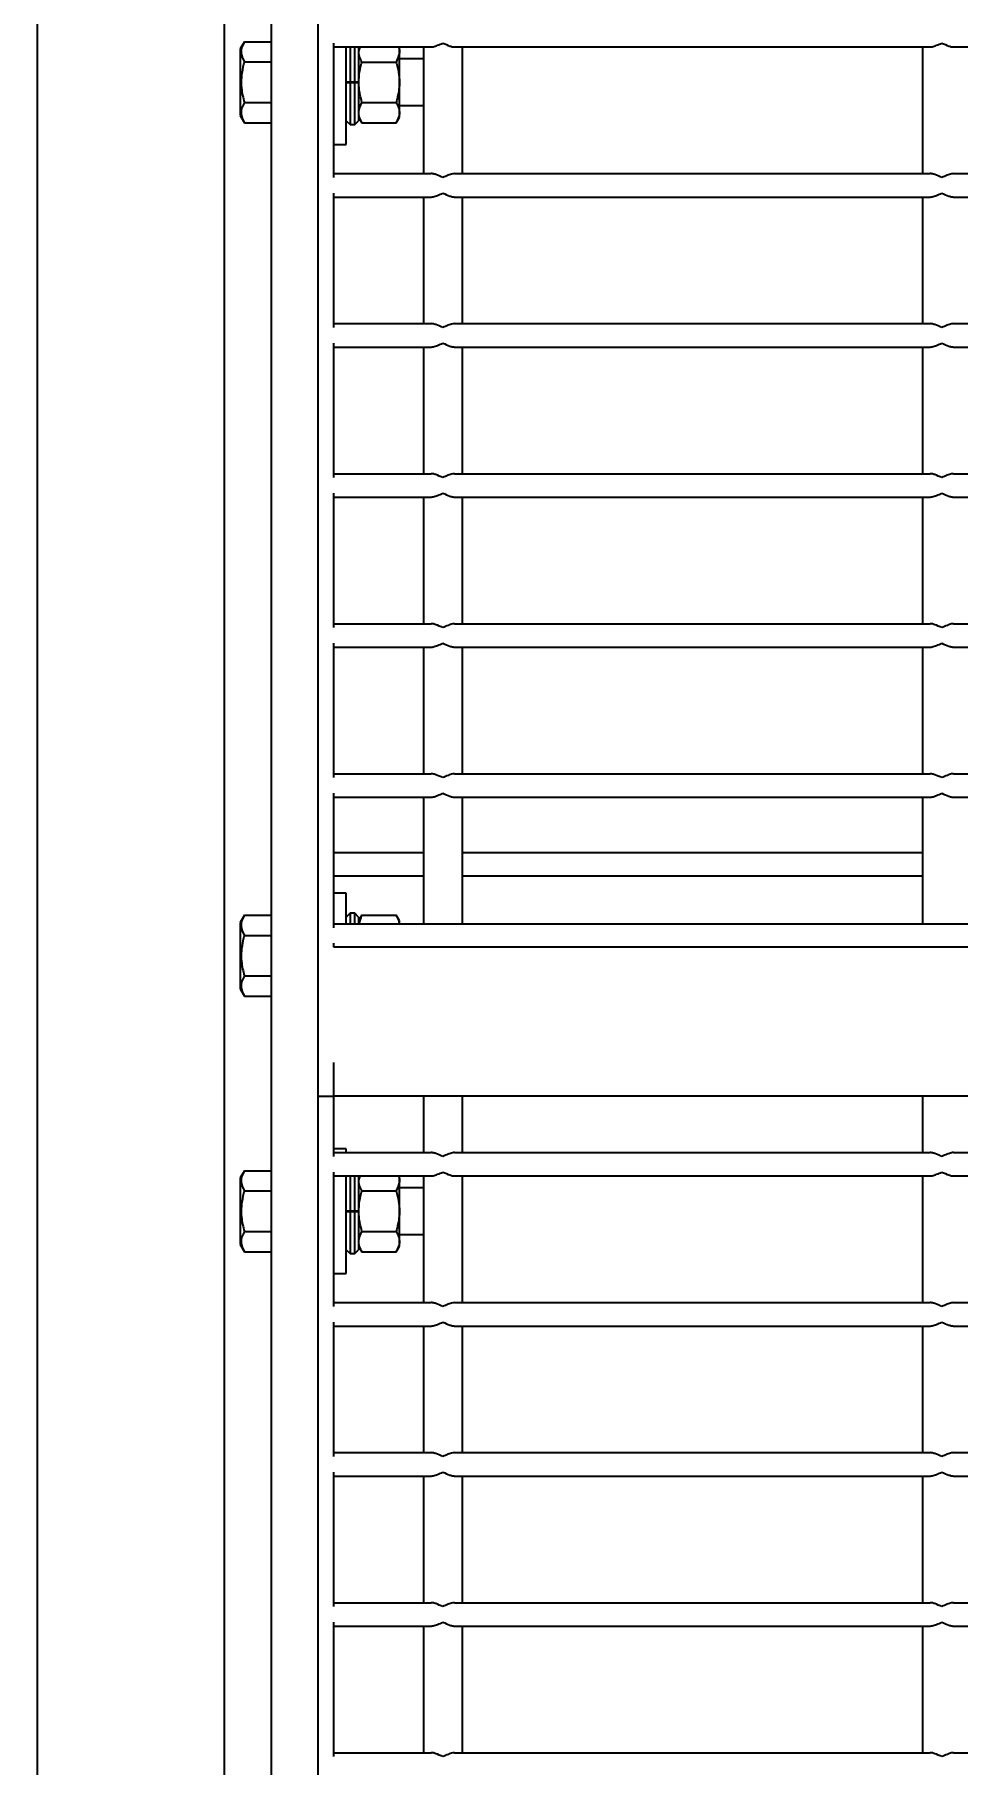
# Model space of a CAD drawing. Header units: millimetres. Extents: x 1293 to 41893, y 1011 to 26911.
# Drawn here: x 16224.9 to 16412.8, y 12370.5 to 12722.7 of the extents above; entities that cross this region are included whole.
import ezdxf

# ---------------------------------------------------------------- set-up
doc = ezdxf.new("R2010")
doc.units = ezdxf.units.MM
doc.header["$LTSCALE"] = 50
doc.layers.add('CAPA_1', color=7, linetype='Continuous')
doc.layers.add('PASILLOS', color=2, linetype='Continuous')
doc.styles.add('SLDTEXTSTYLE0', font='TXT', dxfattribs={"width": 0.75})
doc.dimstyles.new('SLDDIMSTYLE0', dxfattribs={"dimtxt": 100, "dimasz": 100, "dimexe": 0, "dimexo": 0.0625, "dimgap": 25, "dimtad": 2, "dimdec": 0, "dimrnd": 1e-09, "dimzin": 12, "dimdsep": 46, "dimtxsty": 'SLDTEXTSTYLE0', "dimsah": 1, "dimcen": 0.09, "dimadec": 0, "dimazin": 3, "dimtfac": 1, "dimtdec": 0, "dimtofl": 0, "dimtmove": 0, "dimatfit": 3, "dimfxl": 1, "dimfrac": 2, "dimtolj": 1, "dimtzin": 12, "dimarcsym": 0})

# ---------------------------------------------------------------- blocks, each defined once
blk = doc.blocks.new('_D_16')
at = {"layer": 'CAPA_1', "transparency": 16777216}
for p, q in [((7974.69, 13667.35), (7974.69, 9974.87)), ((18069.94, 13667.83), (18069.94, 9974.87)), ((7974.69, 10024.87), (18069.94, 10024.87))]:
    blk.add_line(p, q, dxfattribs=at)
for points in [[(7974.69, 10024.87), (8074.69, 10009.48), (8074.69, 10040.25)], [(18069.94, 10024.87), (17969.94, 10040.25), (17969.94, 10009.48)]]:
    blk.add_solid(points, dxfattribs=at)
at = {"layer": 'CAPA_1', "transparency": 16777216, "insert": (12837.59, 10153.77), "char_height": 100, "attachment_point": 1, "style": 'SLDTEXTSTYLE0'}
blk.add_mtext('10095', dxfattribs=at)

msp = doc.modelspace()

# ---------------------------------------------------------------- linework, layer by layer
at = {"layer": 'PASILLOS', "linetype": 'Continuous', "lineweight": 25}
for p, q in [((16225.4878232, 10630.9617267), (16225.4878232, 13564.8575629)), ((16263.5878232, 10630.9617267), (16263.5878232, 13564.8575629)), ((16282.6378232, 10631.1549312), (16282.6378232, 13425.832389)), ((16273.1128232, 12129.3621523), (16273.1128232, 13262.9990561)), ((16267.6133756, 12721.2079492), (16266.7628232, 12719.7347492)), ((16266.7628232, 12719.7347492), (16266.7628232, 12712.9590573)), ((16267.6133756, 12721.2079492), (16273.1128232, 12721.2079492)), ((16285.8178232, 12693.5653073), (16285.8178232, 12720.9303073)), ((16285.8178232, 12720.1365573), (16305.6615732, 12720.1365573)), ((16288.3528232, 12700.2590573), (16288.3528232, 12720.1365573)), ((16289.1465732, 12720.1365573), (16289.1465732, 12712.9590573)), ((16290.0990732, 12712.9590573), (16290.0990732, 12720.1365573)), ((16290.949624, 12720.1365573), (16290.8928232, 12720.0381753)), ((16290.8928232, 12720.1365573), (16290.8928232, 12712.9590573)), ((16299.2271982, 12720.0381753), (16299.1703973, 12720.1365573)), ((16299.2271982, 12705.8799393), (16299.2271982, 12720.0381753)), ((16304.0740732, 12720.1365573), (16304.0740732, 12694.3590573)), ((16310.4240732, 12720.1365573), (16407.2615732, 12720.1365573)), ((16312.0115732, 12694.3590573), (16312.0115732, 12720.1365573)), ((16405.6740732, 12720.1365573), (16405.6740732, 12694.3590573)), ((16412.0240732, 12720.1365573), (16508.8615732, 12720.1365573)), ((16267.6133756, 12717.0835033), (16273.1128232, 12717.0835033)), ((16291.5664341, 12717.0774088), (16298.5535872, 12717.0774088)), ((16304.0740732, 12717.7215573), (16299.2271982, 12717.7215573)), ((16266.7628232, 12712.9590573), (16266.7628232, 12706.1833653)), ((16289.1465732, 12712.9590573), (16288.3528232, 12712.9590573)), ((16289.1465732, 12712.9199234), (16288.3528232, 12712.9136734)), ((16288.3528232, 12712.8973545), (16289.1465732, 12712.8911045)), ((16290.0990732, 12712.9590573), (16289.1465732, 12712.9590573)), ((16289.1465732, 12712.9199234), (16290.0990732, 12712.9199234)), ((16289.1465732, 12712.8911045), (16289.1465732, 12704.3290573)), ((16290.0990732, 12712.8911045), (16289.1465732, 12712.8911045)), ((16290.8928232, 12712.9590573), (16290.0990732, 12712.9590573)), ((16290.8928232, 12712.9136734), (16290.0990732, 12712.9199234)), ((16290.0990732, 12712.8911045), (16290.8928232, 12712.8973545)), ((16290.0990732, 12704.3290573), (16290.0990732, 12712.8911045)), ((16290.8928232, 12712.9033162), (16290.8928232, 12712.8973545)), ((16290.8928232, 12712.8973545), (16290.8928232, 12705.1228073)), ((16267.6133756, 12708.8346113), (16273.1128232, 12708.8346113)), ((16291.5664341, 12708.8407058), (16298.5535872, 12708.8407058)), ((16299.2271982, 12708.1965573), (16304.0740732, 12708.1965573)), ((16266.7628232, 12706.1833653), (16267.6133756, 12704.7101653)), ((16267.6133756, 12704.7101653), (16273.1128232, 12704.7101653)), ((16288.3528232, 12705.1228073), (16289.1465732, 12704.3290573)), ((16289.1465732, 12704.3290573), (16290.0990732, 12704.3290573)), ((16290.0990732, 12704.3290573), (16290.8928232, 12705.1228073)), ((16290.8928232, 12705.8799393), (16291.571719, 12704.7040573)), ((16291.571719, 12704.7040573), (16298.5483024, 12704.7040573)), ((16298.5483024, 12704.7040573), (16299.2271982, 12705.8799393)), ((16285.8178232, 12700.2590573), (16288.3528232, 12700.2590573)), ((16285.8178232, 12694.3590573), (16305.6615732, 12694.3590573)), ((16310.4240732, 12694.3590573), (16407.2615732, 12694.3590573)), ((16412.0240732, 12694.3590573), (16508.8615732, 12694.3590573)), ((16285.8178232, 12663.0253073), (16285.8178232, 12690.3903073)), ((16285.8178232, 12689.5965573), (16305.6615732, 12689.5965573)), ((16304.0740732, 12689.5965573), (16304.0740732, 12663.8190573)), ((16310.4240732, 12689.5965573), (16407.2615732, 12689.5965573)), ((16312.0115732, 12663.8190573), (16312.0115732, 12689.5965573)), ((16405.6740732, 12689.5965573), (16405.6740732, 12663.8190573)), ((16412.0240732, 12689.5965573), (16508.8615732, 12689.5965573)), ((16285.8178232, 12663.8190573), (16305.6615732, 12663.8190573)), ((16310.4240732, 12663.8190573), (16407.2615732, 12663.8190573)), ((16412.0240732, 12663.8190573), (16508.8615732, 12663.8190573)), ((16285.8178232, 12632.4853073), (16285.8178232, 12659.8503073)), ((16285.8178232, 12659.0565573), (16305.6615732, 12659.0565573)), ((16304.0740732, 12659.0565573), (16304.0740732, 12633.2790573)), ((16310.4240732, 12659.0565573), (16407.2615732, 12659.0565573)), ((16312.0115732, 12633.2790573), (16312.0115732, 12659.0565573)), ((16405.6740732, 12659.0565573), (16405.6740732, 12633.2790573)), ((16412.0240732, 12659.0565573), (16508.8615732, 12659.0565573)), ((16285.8178232, 12633.2790573), (16305.6615732, 12633.2790573)), ((16310.4240732, 12633.2790573), (16407.2615732, 12633.2790573)), ((16412.0240732, 12633.2790573), (16508.8615732, 12633.2790573)), ((16285.8178232, 12601.9453073), (16285.8178232, 12629.3103073)), ((16285.8178232, 12628.5165573), (16305.6615732, 12628.5165573)), ((16304.0740732, 12628.5165573), (16304.0740732, 12602.7390573)), ((16310.4240732, 12628.5165573), (16407.2615732, 12628.5165573)), ((16312.0115732, 12602.7390573), (16312.0115732, 12628.5165573)), ((16405.6740732, 12628.5165573), (16405.6740732, 12602.7390573)), ((16412.0240732, 12628.5165573), (16508.8615732, 12628.5165573)), ((16285.8178232, 12602.7390573), (16305.6615732, 12602.7390573)), ((16310.4240732, 12602.7390573), (16407.2615732, 12602.7390573)), ((16412.0240732, 12602.7390573), (16508.8615732, 12602.7390573)), ((16285.8178232, 12571.4053073), (16285.8178232, 12598.7703073)), ((16285.8178232, 12597.9765573), (16305.6615732, 12597.9765573)), ((16304.0740732, 12597.9765573), (16304.0740732, 12572.1990573)), ((16310.4240732, 12597.9765573), (16407.2615732, 12597.9765573)), ((16312.0115732, 12572.1990573), (16312.0115732, 12597.9765573)), ((16405.6740732, 12597.9765573), (16405.6740732, 12572.1990573)), ((16412.0240732, 12597.9765573), (16508.8615732, 12597.9765573)), ((16285.8178232, 12572.1990573), (16305.6615732, 12572.1990573)), ((16310.4240732, 12572.1990573), (16407.2615732, 12572.1990573)), ((16412.0240732, 12572.1990573), (16508.8615732, 12572.1990573)), ((16285.8178232, 12540.8653073), (16285.8178232, 12568.2303073)), ((16285.8178232, 12567.4365573), (16305.6615732, 12567.4365573)), ((16304.0740732, 12567.4365573), (16304.0740732, 12541.6590573)), ((16310.4240732, 12567.4365573), (16407.2615732, 12567.4365573)), ((16312.0115732, 12541.6590573), (16312.0115732, 12567.4365573)), ((16405.6740732, 12567.4365573), (16405.6740732, 12541.6590573)), ((16412.0240732, 12567.4365573), (16508.8615732, 12567.4365573)), ((16285.8178232, 12556.1657243), (16304.0740732, 12556.1657243)), ((16312.0115732, 12556.1657243), (16405.6740732, 12556.1657243)), ((16285.8178232, 12551.4032243), (16304.0740732, 12551.4032243)), ((16312.0115732, 12551.4032243), (16405.6740732, 12551.4032243)), ((16288.3528232, 12547.8590573), (16285.8178232, 12547.8590573)), ((16288.3528232, 12541.6590573), (16288.3528232, 12547.8590573)), ((16267.6133756, 12543.4079492), (16266.7628232, 12541.9347492)), ((16267.6133756, 12543.4079492), (16273.1128232, 12543.4079492)), ((16289.1465732, 12543.7890573), (16288.3528232, 12542.9953073)), ((16290.0990732, 12543.7890573), (16289.1465732, 12543.7890573)), ((16289.1465732, 12543.7890573), (16289.1465732, 12541.6590573)), ((16290.8928232, 12542.9953073), (16290.0990732, 12543.7890573)), ((16290.0990732, 12541.6590573), (16290.0990732, 12543.7890573)), ((16291.571719, 12543.4140573), (16290.8928232, 12542.2381753)), ((16290.8928232, 12542.9953073), (16290.8928232, 12541.6590573)), ((16290.9896369, 12541.6590573), (16291.571719, 12543.4140573)), ((16291.571719, 12543.4140573), (16298.5483024, 12543.4140573)), ((16299.2271982, 12542.2381753), (16298.5483024, 12543.4140573)), ((16299.2271982, 12541.6590573), (16299.2271982, 12542.2381753)), ((16266.7628232, 12541.9347492), (16266.7628232, 12535.1590573)), ((16267.6133756, 12539.2835033), (16273.1128232, 12539.2835033)), ((16285.8178232, 12541.6590573), (16305.6615732, 12541.6590573)), ((16305.6615732, 12541.6590573), (16310.4240732, 12541.6590573)), ((16310.4240732, 12541.6590573), (16407.2615732, 12541.6590573)), ((16407.2615732, 12541.6590573), (16412.0240732, 12541.6590573)), ((16412.0240732, 12541.6590573), (16508.8615732, 12541.6590573)), ((16285.8178232, 12536.8965573), (16285.8178232, 12537.6903073)), ((17041.4678232, 12536.8965573), (16285.8178232, 12536.8965573)), ((16266.7628232, 12535.1590573), (16266.7628232, 12528.3833653)), ((16266.7628232, 12528.3833653), (16267.6133756, 12526.9101653)), ((16267.6133756, 12531.0346113), (16273.1128232, 12531.0346113)), ((16267.6133756, 12526.9101653), (16273.1128232, 12526.9101653)), ((16285.8178232, 12506.5790573), (16285.8178232, 12513.4110573)), ((16282.6378232, 12506.5790573), (16285.8178232, 12506.5790573)), ((17041.4678232, 12506.5790573), (16285.8178232, 12506.5790573)), ((16285.8178232, 12494.2919743), (16285.8178232, 12506.5790573)), ((16304.0740732, 12506.5790573), (16304.0740732, 12495.0857243)), ((16312.0115732, 12495.0857243), (16312.0115732, 12506.5790573)), ((16405.6740732, 12506.5790573), (16405.6740732, 12495.0857243)), ((16288.3528232, 12495.8457243), (16285.8178232, 12495.8457243)), ((16285.8178232, 12495.0857243), (16305.6615732, 12495.0857243)), ((16288.3528232, 12495.0857243), (16288.3528232, 12495.8457243)), ((16310.4240732, 12495.0857243), (16407.2615732, 12495.0857243)), ((16412.0240732, 12495.0857243), (16508.8615732, 12495.0857243)), ((16267.6133756, 12491.3946163), (16266.7628232, 12489.9214163)), ((16266.7628232, 12489.9214163), (16266.7628232, 12483.1457243)), ((16267.6133756, 12491.3946163), (16273.1128232, 12491.3946163)), ((16285.8178232, 12463.7519743), (16285.8178232, 12491.1169743)), ((16285.8178232, 12490.3232243), (16305.6615732, 12490.3232243)), ((16288.3528232, 12470.4457243), (16288.3528232, 12490.3232243)), ((16289.1465732, 12490.3232243), (16289.1465732, 12483.1457243)), ((16290.0990732, 12483.1457243), (16290.0990732, 12490.3232243)), ((16290.949624, 12490.3232243), (16290.8928232, 12490.2248423)), ((16290.8928232, 12490.3232243), (16290.8928232, 12483.1457243)), ((16299.2271982, 12490.2248423), (16299.1703973, 12490.3232243)), ((16299.2271982, 12476.0666063), (16299.2271982, 12490.2248423)), ((16304.0740732, 12490.3232243), (16304.0740732, 12464.5457243)), ((16310.4240732, 12490.3232243), (16407.2615732, 12490.3232243)), ((16312.0115732, 12464.5457243), (16312.0115732, 12490.3232243)), ((16405.6740732, 12490.3232243), (16405.6740732, 12464.5457243)), ((16412.0240732, 12490.3232243), (16508.8615732, 12490.3232243)), ((16267.6133756, 12487.2701703), (16273.1128232, 12487.2701703)), ((16291.5664341, 12487.2640758), (16298.5535872, 12487.2640758)), ((16304.0740732, 12487.9082243), (16299.2271982, 12487.9082243)), ((16266.7628232, 12483.1457243), (16266.7628232, 12476.3700324)), ((16289.1465732, 12483.1457243), (16288.3528232, 12483.1457243)), ((16289.1465732, 12483.1065905), (16288.3528232, 12483.1003405)), ((16288.3528232, 12483.0840216), (16289.1465732, 12483.0777716)), ((16290.0990732, 12483.1457243), (16289.1465732, 12483.1457243)), ((16289.1465732, 12483.1065905), (16290.0990732, 12483.1065905)), ((16289.1465732, 12483.0777716), (16289.1465732, 12474.5157243)), ((16290.0990732, 12483.0777716), (16289.1465732, 12483.0777716)), ((16290.8928232, 12483.1457243), (16290.0990732, 12483.1457243)), ((16290.8928232, 12483.1003405), (16290.0990732, 12483.1065905)), ((16290.0990732, 12483.0777716), (16290.8928232, 12483.0840216)), ((16290.0990732, 12474.5157243), (16290.0990732, 12483.0777716)), ((16290.8928232, 12483.0899832), (16290.8928232, 12483.0840216)), ((16290.8928232, 12483.0840216), (16290.8928232, 12475.3094743)), ((16267.6133756, 12479.0212783), (16273.1128232, 12479.0212783)), ((16291.5664341, 12479.0273728), (16298.5535872, 12479.0273728)), ((16266.7628232, 12476.3700324), (16267.6133756, 12474.8968324)), ((16290.8928232, 12476.0666063), (16291.571719, 12474.8907243)), ((16298.5483024, 12474.8907243), (16299.2271982, 12476.0666063)), ((16299.2271982, 12478.3832243), (16304.0740732, 12478.3832243)), ((16267.6133756, 12474.8968324), (16273.1128232, 12474.8968324)), ((16288.3528232, 12475.3094743), (16289.1465732, 12474.5157243)), ((16289.1465732, 12474.5157243), (16290.0990732, 12474.5157243)), ((16290.0990732, 12474.5157243), (16290.8928232, 12475.3094743)), ((16291.571719, 12474.8907243), (16298.5483024, 12474.8907243)), ((16285.8178232, 12470.4457243), (16288.3528232, 12470.4457243)), ((16285.8178232, 12464.5457243), (16305.6615732, 12464.5457243)), ((16310.4240732, 12464.5457243), (16407.2615732, 12464.5457243)), ((16412.0240732, 12464.5457243), (16508.8615732, 12464.5457243)), ((16285.8178232, 12433.2119743), (16285.8178232, 12460.5769743)), ((16285.8178232, 12459.7832243), (16305.6615732, 12459.7832243)), ((16304.0740732, 12459.7832243), (16304.0740732, 12434.0057243)), ((16310.4240732, 12459.7832243), (16407.2615732, 12459.7832243)), ((16312.0115732, 12434.0057243), (16312.0115732, 12459.7832243)), ((16405.6740732, 12459.7832243), (16405.6740732, 12434.0057243)), ((16412.0240732, 12459.7832243), (16508.8615732, 12459.7832243)), ((16285.8178232, 12434.0057243), (16305.6615732, 12434.0057243)), ((16310.4240732, 12434.0057243), (16407.2615732, 12434.0057243)), ((16412.0240732, 12434.0057243), (16508.8615732, 12434.0057243)), ((16285.8178232, 12402.6719743), (16285.8178232, 12430.0369743)), ((16285.8178232, 12429.2432243), (16305.6615732, 12429.2432243)), ((16304.0740732, 12429.2432243), (16304.0740732, 12403.4657243)), ((16310.4240732, 12429.2432243), (16407.2615732, 12429.2432243)), ((16312.0115732, 12403.4657243), (16312.0115732, 12429.2432243)), ((16405.6740732, 12429.2432243), (16405.6740732, 12403.4657243)), ((16412.0240732, 12429.2432243), (16508.8615732, 12429.2432243)), ((16285.8178232, 12403.4657243), (16305.6615732, 12403.4657243)), ((16310.4240732, 12403.4657243), (16407.2615732, 12403.4657243)), ((16412.0240732, 12403.4657243), (16508.8615732, 12403.4657243)), ((16285.8178232, 12372.1319743), (16285.8178232, 12399.4969743)), ((16285.8178232, 12398.7032243), (16305.6615732, 12398.7032243)), ((16304.0740732, 12398.7032243), (16304.0740732, 12372.9257243)), ((16310.4240732, 12398.7032243), (16407.2615732, 12398.7032243)), ((16312.0115732, 12372.9257243), (16312.0115732, 12398.7032243)), ((16405.6740732, 12398.7032243), (16405.6740732, 12372.9257243)), ((16412.0240732, 12398.7032243), (16508.8615732, 12398.7032243)), ((16285.8178232, 12372.9257243), (16305.6615732, 12372.9257243)), ((16310.4240732, 12372.9257243), (16407.2615732, 12372.9257243)), ((16412.0240732, 12372.9257243), (16508.8615732, 12372.9257243))]:
    msp.add_line(p, q, dxfattribs=at)
for points, knots in [([(16267.6133756, 12721.2079492), (16267.430511, 12720.8501904), (16267.0608167, 12720.1269151), (16266.8556596, 12718.7232082), (16267.3199759, 12717.718423), (16267.6133756, 12717.0835033)], [0, 0, 0, 0, 0.2648633469, 0.5354700776, 1, 1, 1, 1]), ([(16291.5664341, 12717.0774088), (16291.3878388, 12717.4356837), (16291.0267718, 12718.1600098), (16290.819673, 12719.203611), (16291.0955124, 12719.8556565), (16291.2143438, 12720.1365573)], [0, 0, 0, 0, 0.35778423491, 0.72333385492, 1, 1, 1, 1]), ([(16299.0325892, 12720.1365573), (16299.0334502, 12720.1346445), (16299.2003493, 12719.7638629), (16299.27746, 12718.7186063), (16298.8338888, 12717.7129215), (16298.5535872, 12717.0774088)], [0, 0, 0, 0, 0.0019050038, 0.3692833919, 1, 1, 1, 1]), ([(16305.6615732, 12720.1365573), (16305.788376, 12720.1463994), (16306.2042281, 12720.1786769), (16307.0068173, 12720.470888), (16307.6838178, 12720.7697484), (16308.0389892, 12720.9285926), (16308.0428232, 12720.9303073)], [0, 0, 0, 0, 0.1723614537, 0.5652622383, 0.9953071929, 1, 1, 1, 1]), ([(16308.0428232, 12720.9303073), (16308.046657, 12720.9285927), (16308.5265646, 12720.7139714), (16309.239838, 12720.3955654), (16310.0238008, 12720.1610486), (16310.3249339, 12720.1426233), (16310.4240732, 12720.1365573)], [0, 0, 0, 0, 0.0046971273, 0.5879730072, 0.8643521995, 1, 1, 1, 1]), ([(16407.2615732, 12720.1365573), (16407.388376, 12720.1463994), (16407.8042281, 12720.1786769), (16408.6068173, 12720.470888), (16409.2838178, 12720.7697484), (16409.6389892, 12720.9285926), (16409.6428232, 12720.9303073)], [0, 0, 0, 0, 0.1723614537, 0.5652622384, 0.9953071929, 1, 1, 1, 1]), ([(16409.6428232, 12720.9303073), (16409.646657, 12720.9285927), (16410.1265646, 12720.7139714), (16410.839838, 12720.3955654), (16411.6238008, 12720.1610486), (16411.9249339, 12720.1426233), (16412.0240732, 12720.1365573)], [0, 0, 0, 0, 0.0046971273, 0.5879730073, 0.8643521995, 1, 1, 1, 1]), ([(16267.6133756, 12717.0835033), (16267.5169682, 12716.7294636), (16267.2377224, 12715.7039812), (16266.9590497, 12713.9446475), (16266.9563911, 12711.5055408), (16267.3703474, 12709.8226272), (16267.6133756, 12708.8346113)], [0, 0, 0, 0, 0.1315464599, 0.3810267709, 0.6366091688, 1, 1, 1, 1]), ([(16291.5664341, 12708.8407058), (16291.3227181, 12709.8339077), (16290.9125081, 12711.5056125), (16290.9141122, 12713.9510248), (16291.1915907, 12715.7014746), (16291.4729411, 12716.7342247), (16291.5664341, 12717.0774088)], [0, 0, 0, 0, 0.365780177, 0.6156618098, 0.8722839524, 1, 1, 1, 1]), ([(16298.5535872, 12717.0774088), (16298.6470827, 12716.7342192), (16298.9237362, 12715.7187204), (16299.2042405, 12713.9692706), (16299.2117419, 12711.5230434), (16298.7972847, 12709.8339052), (16298.5535872, 12708.8407058)], [0, 0, 0, 0, 0.1277165798, 0.3779136182, 0.6342182989, 1, 1, 1, 1]), ([(16267.6133756, 12708.8346113), (16267.430511, 12708.4768525), (16267.0608167, 12707.7535771), (16266.8556596, 12706.3498703), (16267.3199759, 12705.3450851), (16267.6133756, 12704.7101653)], [0, 0, 0, 0, 0.2648633469, 0.5354700776, 1, 1, 1, 1]), ([(16291.571719, 12704.7040573), (16291.3882554, 12705.0628095), (16291.0173572, 12705.7880789), (16290.8095507, 12707.19588), (16291.2733499, 12708.2037881), (16291.5664341, 12708.8407058)], [0, 0, 0, 0, 0.2648580026, 0.535448761, 1, 1, 1, 1]), ([(16298.5535872, 12708.8407058), (16298.7361534, 12708.4822543), (16299.1052481, 12707.7575715), (16299.3092959, 12706.3496445), (16298.8431294, 12705.341597), (16298.5483024, 12704.7040573)], [0, 0, 0, 0, 0.2645663682, 0.5348749116, 1, 1, 1, 1]), ([(16308.0428232, 12693.5653073), (16308.0389893, 12693.5670218), (16307.5590818, 12693.7816431), (16306.8458083, 12694.1000491), (16306.0618455, 12694.334566), (16305.7607124, 12694.3529913), (16305.6615732, 12694.3590573)], [0, 0, 0, 0, 0.0046971273, 0.5879730072, 0.8643521995, 1, 1, 1, 1]), ([(16310.4240732, 12694.3590573), (16310.2972703, 12694.3492151), (16309.8814182, 12694.3169377), (16309.078829, 12694.0247266), (16308.4018285, 12693.7258662), (16308.0466571, 12693.5670219), (16308.0428232, 12693.5653073)], [0, 0, 0, 0, 0.1723614537, 0.5652622383, 0.9953071929, 1, 1, 1, 1]), ([(16409.6428232, 12693.5653073), (16409.6389893, 12693.5670218), (16409.1590818, 12693.7816431), (16408.4458083, 12694.1000491), (16407.6618455, 12694.334566), (16407.3607124, 12694.3529913), (16407.2615732, 12694.3590573)], [0, 0, 0, 0, 0.00469712726, 0.58797300725, 0.8643521995, 1, 1, 1, 1]), ([(16412.0240732, 12694.3590573), (16411.8972703, 12694.3492151), (16411.4814182, 12694.3169377), (16410.678829, 12694.0247266), (16410.0018285, 12693.7258662), (16409.6466571, 12693.5670219), (16409.6428232, 12693.5653073)], [0, 0, 0, 0, 0.1723614537, 0.5652622383, 0.9953071929, 1, 1, 1, 1]), ([(16305.6615732, 12689.5965573), (16305.788376, 12689.6063994), (16306.2042281, 12689.6386769), (16307.0068173, 12689.930888), (16307.6838178, 12690.2297484), (16308.0389892, 12690.3885926), (16308.0428232, 12690.3903073)], [0, 0, 0, 0, 0.1723614537, 0.5652622383, 0.9953071929, 1, 1, 1, 1]), ([(16308.0428232, 12690.3903073), (16308.046657, 12690.3885927), (16308.5265646, 12690.1739714), (16309.239838, 12689.8555654), (16310.0238008, 12689.6210486), (16310.3249339, 12689.6026233), (16310.4240732, 12689.5965573)], [0, 0, 0, 0, 0.0046971273, 0.5879730072, 0.8643521995, 1, 1, 1, 1]), ([(16407.2615732, 12689.5965573), (16407.388376, 12689.6063994), (16407.8042281, 12689.6386769), (16408.6068173, 12689.930888), (16409.2838178, 12690.2297484), (16409.6389892, 12690.3885926), (16409.6428232, 12690.3903073)], [0, 0, 0, 0, 0.1723614537, 0.5652622384, 0.9953071929, 1, 1, 1, 1]), ([(16409.6428232, 12690.3903073), (16409.646657, 12690.3885927), (16410.1265646, 12690.1739714), (16410.839838, 12689.8555654), (16411.6238008, 12689.6210486), (16411.9249339, 12689.6026233), (16412.0240732, 12689.5965573)], [0, 0, 0, 0, 0.0046971273, 0.5879730073, 0.8643521995, 1, 1, 1, 1]), ([(16308.0428232, 12663.0253073), (16308.0389893, 12663.0270218), (16307.5590818, 12663.2416431), (16306.8458083, 12663.5600491), (16306.0618455, 12663.794566), (16305.7607124, 12663.8129913), (16305.6615732, 12663.8190573)], [0, 0, 0, 0, 0.0046971273, 0.5879730072, 0.8643521995, 1, 1, 1, 1]), ([(16310.4240732, 12663.8190573), (16310.2972703, 12663.8092151), (16309.8814182, 12663.7769377), (16309.078829, 12663.4847266), (16308.4018285, 12663.1858662), (16308.0466571, 12663.0270219), (16308.0428232, 12663.0253073)], [0, 0, 0, 0, 0.1723614537, 0.5652622383, 0.9953071929, 1, 1, 1, 1]), ([(16409.6428232, 12663.0253073), (16409.6389893, 12663.0270218), (16409.1590818, 12663.2416431), (16408.4458083, 12663.5600491), (16407.6618455, 12663.794566), (16407.3607124, 12663.8129913), (16407.2615732, 12663.8190573)], [0, 0, 0, 0, 0.0046971273, 0.5879730072, 0.8643521995, 1, 1, 1, 1]), ([(16412.0240732, 12663.8190573), (16411.8972703, 12663.8092151), (16411.4814182, 12663.7769377), (16410.678829, 12663.4847266), (16410.0018285, 12663.1858662), (16409.6466571, 12663.0270219), (16409.6428232, 12663.0253073)], [0, 0, 0, 0, 0.1723614537, 0.5652622383, 0.9953071929, 1, 1, 1, 1]), ([(16305.6615732, 12659.0565573), (16305.788376, 12659.0663994), (16306.2042281, 12659.0986769), (16307.0068173, 12659.390888), (16307.6838178, 12659.6897484), (16308.0389892, 12659.8485926), (16308.0428232, 12659.8503073)], [0, 0, 0, 0, 0.1723614537, 0.5652622383, 0.9953071929, 1, 1, 1, 1]), ([(16308.0428232, 12659.8503073), (16308.046657, 12659.8485927), (16308.5265646, 12659.6339714), (16309.239838, 12659.3155654), (16310.0238008, 12659.0810486), (16310.3249339, 12659.0626233), (16310.4240732, 12659.0565573)], [0, 0, 0, 0, 0.0046971273, 0.5879730072, 0.8643521995, 1, 1, 1, 1]), ([(16407.2615732, 12659.0565573), (16407.388376, 12659.0663994), (16407.8042281, 12659.0986769), (16408.6068173, 12659.390888), (16409.2838178, 12659.6897484), (16409.6389892, 12659.8485926), (16409.6428232, 12659.8503073)], [0, 0, 0, 0, 0.1723614537, 0.5652622384, 0.9953071929, 1, 1, 1, 1]), ([(16409.6428232, 12659.8503073), (16409.646657, 12659.8485927), (16410.1265646, 12659.6339714), (16410.839838, 12659.3155654), (16411.6238008, 12659.0810486), (16411.9249339, 12659.0626233), (16412.0240732, 12659.0565573)], [0, 0, 0, 0, 0.0046971273, 0.5879730073, 0.8643521995, 1, 1, 1, 1]), ([(16308.0428232, 12632.4853073), (16308.0389893, 12632.4870218), (16307.5590818, 12632.7016431), (16306.8458083, 12633.0200491), (16306.0618455, 12633.254566), (16305.7607124, 12633.2729913), (16305.6615732, 12633.2790573)], [0, 0, 0, 0, 0.0046971273, 0.5879730072, 0.8643521995, 1, 1, 1, 1]), ([(16310.4240732, 12633.2790573), (16310.2972703, 12633.2692151), (16309.8814182, 12633.2369377), (16309.078829, 12632.9447266), (16308.4018285, 12632.6458662), (16308.0466571, 12632.4870219), (16308.0428232, 12632.4853073)], [0, 0, 0, 0, 0.1723614537, 0.5652622383, 0.9953071929, 1, 1, 1, 1]), ([(16409.6428232, 12632.4853073), (16409.6389893, 12632.4870218), (16409.1590818, 12632.7016431), (16408.4458083, 12633.0200491), (16407.6618455, 12633.254566), (16407.3607124, 12633.2729913), (16407.2615732, 12633.2790573)], [0, 0, 0, 0, 0.0046971273, 0.5879730072, 0.8643521995, 1, 1, 1, 1]), ([(16412.0240732, 12633.2790573), (16411.8972703, 12633.2692151), (16411.4814182, 12633.2369377), (16410.678829, 12632.9447266), (16410.0018285, 12632.6458662), (16409.6466571, 12632.4870219), (16409.6428232, 12632.4853073)], [0, 0, 0, 0, 0.1723614537, 0.5652622383, 0.9953071929, 1, 1, 1, 1]), ([(16305.6615732, 12628.5165573), (16305.788376, 12628.5263994), (16306.2042281, 12628.5586769), (16307.0068173, 12628.850888), (16307.6838178, 12629.1497484), (16308.0389892, 12629.3085926), (16308.0428232, 12629.3103073)], [0, 0, 0, 0, 0.1723614537, 0.5652622383, 0.9953071929, 1, 1, 1, 1]), ([(16308.0428232, 12629.3103073), (16308.046657, 12629.3085927), (16308.5265646, 12629.0939714), (16309.239838, 12628.7755654), (16310.0238008, 12628.5410486), (16310.3249339, 12628.5226233), (16310.4240732, 12628.5165573)], [0, 0, 0, 0, 0.0046971273, 0.5879730072, 0.8643521995, 1, 1, 1, 1]), ([(16407.2615732, 12628.5165573), (16407.388376, 12628.5263994), (16407.8042281, 12628.5586769), (16408.6068173, 12628.850888), (16409.2838178, 12629.1497484), (16409.6389892, 12629.3085926), (16409.6428232, 12629.3103073)], [0, 0, 0, 0, 0.1723614537, 0.5652622384, 0.9953071929, 1, 1, 1, 1]), ([(16409.6428232, 12629.3103073), (16409.646657, 12629.3085927), (16410.1265646, 12629.0939714), (16410.839838, 12628.7755654), (16411.6238008, 12628.5410486), (16411.9249339, 12628.5226233), (16412.0240732, 12628.5165573)], [0, 0, 0, 0, 0.0046971273, 0.5879730073, 0.8643521995, 1, 1, 1, 1]), ([(16308.0428232, 12601.9453073), (16308.0389893, 12601.9470218), (16307.5590818, 12602.1616431), (16306.8458083, 12602.4800491), (16306.0618455, 12602.714566), (16305.7607124, 12602.7329913), (16305.6615732, 12602.7390573)], [0, 0, 0, 0, 0.0046971273, 0.5879730072, 0.8643521995, 1, 1, 1, 1]), ([(16310.4240732, 12602.7390573), (16310.2972703, 12602.7292151), (16309.8814182, 12602.6969377), (16309.078829, 12602.4047266), (16308.4018285, 12602.1058662), (16308.0466571, 12601.9470219), (16308.0428232, 12601.9453073)], [0, 0, 0, 0, 0.1723614537, 0.5652622383, 0.9953071929, 1, 1, 1, 1]), ([(16409.6428232, 12601.9453073), (16409.6389893, 12601.9470218), (16409.1590818, 12602.1616431), (16408.4458083, 12602.4800491), (16407.6618455, 12602.714566), (16407.3607124, 12602.7329913), (16407.2615732, 12602.7390573)], [0, 0, 0, 0, 0.0046971273, 0.5879730072, 0.8643521995, 1, 1, 1, 1]), ([(16412.0240732, 12602.7390573), (16411.8972703, 12602.7292151), (16411.4814182, 12602.6969377), (16410.678829, 12602.4047266), (16410.0018285, 12602.1058662), (16409.6466571, 12601.9470219), (16409.6428232, 12601.9453073)], [0, 0, 0, 0, 0.1723614537, 0.5652622383, 0.9953071929, 1, 1, 1, 1]), ([(16305.6615732, 12597.9765573), (16305.788376, 12597.9863994), (16306.2042281, 12598.0186769), (16307.0068173, 12598.310888), (16307.6838178, 12598.6097484), (16308.0389892, 12598.7685926), (16308.0428232, 12598.7703073)], [0, 0, 0, 0, 0.1723614537, 0.5652622383, 0.9953071929, 1, 1, 1, 1]), ([(16308.0428232, 12598.7703073), (16308.046657, 12598.7685927), (16308.5265646, 12598.5539714), (16309.239838, 12598.2355654), (16310.0238008, 12598.0010486), (16310.3249339, 12597.9826233), (16310.4240732, 12597.9765573)], [0, 0, 0, 0, 0.0046971273, 0.5879730072, 0.8643521995, 1, 1, 1, 1]), ([(16407.2615732, 12597.9765573), (16407.388376, 12597.9863994), (16407.8042281, 12598.0186769), (16408.6068173, 12598.310888), (16409.2838178, 12598.6097484), (16409.6389892, 12598.7685926), (16409.6428232, 12598.7703073)], [0, 0, 0, 0, 0.1723614537, 0.5652622384, 0.9953071929, 1, 1, 1, 1]), ([(16409.6428232, 12598.7703073), (16409.646657, 12598.7685927), (16410.1265646, 12598.5539714), (16410.839838, 12598.2355654), (16411.6238008, 12598.0010486), (16411.9249339, 12597.9826233), (16412.0240732, 12597.9765573)], [0, 0, 0, 0, 0.0046971273, 0.5879730073, 0.8643521995, 1, 1, 1, 1]), ([(16308.0428232, 12571.4053073), (16308.0389893, 12571.4070218), (16307.5590818, 12571.6216431), (16306.8458083, 12571.9400491), (16306.0618455, 12572.174566), (16305.7607124, 12572.1929913), (16305.6615732, 12572.1990573)], [0, 0, 0, 0, 0.0046971273, 0.5879730072, 0.8643521995, 1, 1, 1, 1]), ([(16310.4240732, 12572.1990573), (16310.2972703, 12572.1892151), (16309.8814182, 12572.1569377), (16309.078829, 12571.8647266), (16308.4018285, 12571.5658662), (16308.0466571, 12571.4070219), (16308.0428232, 12571.4053073)], [0, 0, 0, 0, 0.1723614537, 0.5652622383, 0.9953071929, 1, 1, 1, 1]), ([(16409.6428232, 12571.4053073), (16409.6389893, 12571.4070218), (16409.1590818, 12571.6216431), (16408.4458083, 12571.9400491), (16407.6618455, 12572.174566), (16407.3607124, 12572.1929913), (16407.2615732, 12572.1990573)], [0, 0, 0, 0, 0.0046971273, 0.5879730072, 0.8643521995, 1, 1, 1, 1]), ([(16412.0240732, 12572.1990573), (16411.8972703, 12572.1892151), (16411.4814182, 12572.1569377), (16410.678829, 12571.8647266), (16410.0018285, 12571.5658662), (16409.6466571, 12571.4070219), (16409.6428232, 12571.4053073)], [0, 0, 0, 0, 0.1723614537, 0.5652622383, 0.9953071929, 1, 1, 1, 1]), ([(16305.6615732, 12567.4365573), (16305.788376, 12567.4463994), (16306.2042281, 12567.4786769), (16307.0068173, 12567.770888), (16307.6838178, 12568.0697484), (16308.0389892, 12568.2285926), (16308.0428232, 12568.2303073)], [0, 0, 0, 0, 0.1723614537, 0.5652622383, 0.9953071929, 1, 1, 1, 1]), ([(16308.0428232, 12568.2303073), (16308.046657, 12568.2285927), (16308.5265646, 12568.0139714), (16309.239838, 12567.6955654), (16310.0238008, 12567.4610486), (16310.3249339, 12567.4426233), (16310.4240732, 12567.4365573)], [0, 0, 0, 0, 0.0046971273, 0.5879730072, 0.8643521995, 1, 1, 1, 1]), ([(16407.2615732, 12567.4365573), (16407.388376, 12567.4463994), (16407.8042281, 12567.4786769), (16408.6068173, 12567.770888), (16409.2838178, 12568.0697484), (16409.6389892, 12568.2285926), (16409.6428232, 12568.2303073)], [0, 0, 0, 0, 0.1723614537, 0.5652622384, 0.9953071929, 1, 1, 1, 1]), ([(16409.6428232, 12568.2303073), (16409.646657, 12568.2285927), (16410.1265646, 12568.0139714), (16410.839838, 12567.6955654), (16411.6238008, 12567.4610486), (16411.9249339, 12567.4426233), (16412.0240732, 12567.4365573)], [0, 0, 0, 0, 0.0046971273, 0.5879730073, 0.8643521995, 1, 1, 1, 1]), ([(16267.6133756, 12543.4079492), (16267.430511, 12543.0501904), (16267.0608167, 12542.3269151), (16266.8556596, 12540.9232082), (16267.3199759, 12539.918423), (16267.6133756, 12539.2835033)], [0, 0, 0, 0, 0.2648633469, 0.5354700776, 1, 1, 1, 1]), ([(16298.5483024, 12543.4140573), (16298.7457239, 12543.0555349), (16299.0628512, 12542.4796241), (16299.1080136, 12541.8839179), (16299.125061, 12541.6590573)], [0, 0, 0, 0, 0.6225309906, 1, 1, 1, 1]), ([(16267.6133756, 12539.2835033), (16267.5169682, 12538.9294636), (16267.2377224, 12537.9039812), (16266.9590497, 12536.1446475), (16266.9563911, 12533.7055408), (16267.3703474, 12532.0226272), (16267.6133756, 12531.0346113)], [0, 0, 0, 0, 0.1315464599, 0.3810267709, 0.6366091688, 1, 1, 1, 1]), ([(16267.6133756, 12531.0346113), (16267.430511, 12530.6768525), (16267.0608167, 12529.9535771), (16266.8556596, 12528.5498703), (16267.3199759, 12527.5450851), (16267.6133756, 12526.9101653)], [0, 0, 0, 0, 0.2648633469, 0.5354700776, 1, 1, 1, 1]), ([(16308.0428232, 12494.2919743), (16308.0389893, 12494.2936889), (16307.5590818, 12494.5083102), (16306.8458083, 12494.8267162), (16306.0618455, 12495.061233), (16305.7607124, 12495.0796583), (16305.6615732, 12495.0857243)], [0, 0, 0, 0, 0.0046971273, 0.5879730072, 0.8643521995, 1, 1, 1, 1]), ([(16310.4240732, 12495.0857243), (16310.2972703, 12495.0758822), (16309.8814182, 12495.0436047), (16309.078829, 12494.7513936), (16308.4018285, 12494.4525332), (16308.0466571, 12494.293689), (16308.0428232, 12494.2919743)], [0, 0, 0, 0, 0.1723614537, 0.5652622383, 0.9953071929, 1, 1, 1, 1]), ([(16409.6428232, 12494.2919743), (16409.6389893, 12494.2936889), (16409.1590818, 12494.5083102), (16408.4458083, 12494.8267162), (16407.6618455, 12495.061233), (16407.3607124, 12495.0796583), (16407.2615732, 12495.0857243)], [0, 0, 0, 0, 0.0046971273, 0.5879730072, 0.8643521995, 1, 1, 1, 1]), ([(16412.0240732, 12495.0857243), (16411.8972703, 12495.0758822), (16411.4814182, 12495.0436047), (16410.678829, 12494.7513936), (16410.0018285, 12494.4525332), (16409.6466571, 12494.293689), (16409.6428232, 12494.2919743)], [0, 0, 0, 0, 0.1723614537, 0.5652622383, 0.9953071929, 1, 1, 1, 1]), ([(16267.6133756, 12491.3946163), (16267.430511, 12491.0368575), (16267.0608167, 12490.3135822), (16266.8556596, 12488.9098753), (16267.3199759, 12487.9050901), (16267.6133756, 12487.2701703)], [0, 0, 0, 0, 0.2648633469, 0.5354700776, 1, 1, 1, 1]), ([(16291.5664341, 12487.2640758), (16291.3878388, 12487.6223508), (16291.0267718, 12488.3466768), (16290.819673, 12489.390278), (16291.0955124, 12490.0423235), (16291.2143438, 12490.3232243)], [0, 0, 0, 0, 0.3577842349, 0.7233338549, 1, 1, 1, 1]), ([(16299.0325892, 12490.3232243), (16299.0334502, 12490.3213116), (16299.2003493, 12489.9505299), (16299.27746, 12488.9052733), (16298.8338888, 12487.8995886), (16298.5535872, 12487.2640758)], [0, 0, 0, 0, 0.0019050038, 0.3692833919, 1, 1, 1, 1]), ([(16305.6615732, 12490.3232243), (16305.788376, 12490.3330665), (16306.2042281, 12490.3653439), (16307.0068173, 12490.657555), (16307.6838178, 12490.9564155), (16308.0389892, 12491.1152597), (16308.0428232, 12491.1169743)], [0, 0, 0, 0, 0.1723614537, 0.5652622383, 0.9953071929, 1, 1, 1, 1]), ([(16308.0428232, 12491.1169743), (16308.046657, 12491.1152598), (16308.5265646, 12490.9006385), (16309.239838, 12490.5822325), (16310.0238008, 12490.3477156), (16310.3249339, 12490.3292903), (16310.4240732, 12490.3232243)], [0, 0, 0, 0, 0.0046971273, 0.5879730072, 0.8643521995, 1, 1, 1, 1]), ([(16407.2615732, 12490.3232243), (16407.388376, 12490.3330665), (16407.8042281, 12490.3653439), (16408.6068173, 12490.657555), (16409.2838178, 12490.9564155), (16409.6389892, 12491.1152597), (16409.6428232, 12491.1169743)], [0, 0, 0, 0, 0.1723614537, 0.5652622384, 0.9953071929, 1, 1, 1, 1]), ([(16409.6428232, 12491.1169743), (16409.646657, 12491.1152598), (16410.1265646, 12490.9006385), (16410.839838, 12490.5822325), (16411.6238008, 12490.3477156), (16411.9249339, 12490.3292903), (16412.0240732, 12490.3232243)], [0, 0, 0, 0, 0.0046971273, 0.5879730073, 0.8643521995, 1, 1, 1, 1]), ([(16267.6133756, 12487.2701703), (16267.5169682, 12486.9161307), (16267.2377224, 12485.8906482), (16266.9590497, 12484.1313145), (16266.9563911, 12481.6922078), (16267.3703474, 12480.0092942), (16267.6133756, 12479.0212783)], [0, 0, 0, 0, 0.1315464599, 0.3810267709, 0.6366091688, 1, 1, 1, 1]), ([(16291.5664341, 12479.0273728), (16291.3227181, 12480.0205748), (16290.9125081, 12481.6922796), (16290.9141122, 12484.1376918), (16291.1915907, 12485.8881417), (16291.4729411, 12486.9208917), (16291.5664341, 12487.2640758)], [0, 0, 0, 0, 0.365780177, 0.6156618098, 0.8722839524, 1, 1, 1, 1]), ([(16298.5535872, 12487.2640758), (16298.6470827, 12486.9208862), (16298.9237362, 12485.9053875), (16299.2042405, 12484.1559376), (16299.2117419, 12481.7097104), (16298.7972847, 12480.0205723), (16298.5535872, 12479.0273728)], [0, 0, 0, 0, 0.1277165798, 0.3779136182, 0.6342182989, 1, 1, 1, 1]), ([(16267.6133756, 12479.0212783), (16267.430511, 12478.6635196), (16267.0608167, 12477.9402442), (16266.8556596, 12476.5365373), (16267.3199759, 12475.5317521), (16267.6133756, 12474.8968324)], [0, 0, 0, 0, 0.2648633469, 0.5354700776, 1, 1, 1, 1]), ([(16291.571719, 12474.8907243), (16291.3882554, 12475.2494765), (16291.0173572, 12475.974746), (16290.8095507, 12477.3825471), (16291.2733499, 12478.3904552), (16291.5664341, 12479.0273728)], [0, 0, 0, 0, 0.2648580026, 0.535448761, 1, 1, 1, 1]), ([(16298.5535872, 12479.0273728), (16298.7361534, 12478.6689214), (16299.1052481, 12477.9442385), (16299.3092959, 12476.5363116), (16298.8431294, 12475.5282641), (16298.5483024, 12474.8907243)], [0, 0, 0, 0, 0.2645663682, 0.5348749116, 1, 1, 1, 1]), ([(16308.0428232, 12463.7519743), (16308.0389893, 12463.7536889), (16307.5590818, 12463.9683102), (16306.8458083, 12464.2867162), (16306.0618455, 12464.521233), (16305.7607124, 12464.5396583), (16305.6615732, 12464.5457243)], [0, 0, 0, 0, 0.0046971273, 0.5879730072, 0.8643521995, 1, 1, 1, 1]), ([(16310.4240732, 12464.5457243), (16310.2972703, 12464.5358822), (16309.8814182, 12464.5036047), (16309.078829, 12464.2113936), (16308.4018285, 12463.9125332), (16308.0466571, 12463.753689), (16308.0428232, 12463.7519743)], [0, 0, 0, 0, 0.17236145365, 0.56526223831, 0.99530719289, 1, 1, 1, 1]), ([(16409.6428232, 12463.7519743), (16409.6389893, 12463.7536889), (16409.1590818, 12463.9683102), (16408.4458083, 12464.2867162), (16407.6618455, 12464.521233), (16407.3607124, 12464.5396583), (16407.2615732, 12464.5457243)], [0, 0, 0, 0, 0.0046971273, 0.5879730072, 0.8643521995, 1, 1, 1, 1]), ([(16412.0240732, 12464.5457243), (16411.8972703, 12464.5358822), (16411.4814182, 12464.5036047), (16410.678829, 12464.2113936), (16410.0018285, 12463.9125332), (16409.6466571, 12463.753689), (16409.6428232, 12463.7519743)], [0, 0, 0, 0, 0.17236145367, 0.56526223834, 0.99530719289, 1, 1, 1, 1]), ([(16305.6615732, 12459.7832243), (16305.788376, 12459.7930665), (16306.2042281, 12459.8253439), (16307.0068173, 12460.117555), (16307.6838178, 12460.4164155), (16308.0389892, 12460.5752597), (16308.0428232, 12460.5769743)], [0, 0, 0, 0, 0.1723614537, 0.5652622383, 0.9953071929, 1, 1, 1, 1]), ([(16308.0428232, 12460.5769743), (16308.046657, 12460.5752598), (16308.5265646, 12460.3606385), (16309.239838, 12460.0422325), (16310.0238008, 12459.8077156), (16310.3249339, 12459.7892903), (16310.4240732, 12459.7832243)], [0, 0, 0, 0, 0.0046971273, 0.5879730072, 0.8643521995, 1, 1, 1, 1]), ([(16407.2615732, 12459.7832243), (16407.388376, 12459.7930665), (16407.8042281, 12459.8253439), (16408.6068173, 12460.117555), (16409.2838178, 12460.4164155), (16409.6389892, 12460.5752597), (16409.6428232, 12460.5769743)], [0, 0, 0, 0, 0.1723614537, 0.5652622384, 0.9953071929, 1, 1, 1, 1]), ([(16409.6428232, 12460.5769743), (16409.646657, 12460.5752598), (16410.1265646, 12460.3606385), (16410.839838, 12460.0422325), (16411.6238008, 12459.8077156), (16411.9249339, 12459.7892903), (16412.0240732, 12459.7832243)], [0, 0, 0, 0, 0.0046971273, 0.5879730073, 0.8643521995, 1, 1, 1, 1]), ([(16308.0428232, 12433.2119743), (16308.0389893, 12433.2136889), (16307.5590818, 12433.4283102), (16306.8458083, 12433.7467162), (16306.0618455, 12433.981233), (16305.7607124, 12433.9996583), (16305.6615732, 12434.0057243)], [0, 0, 0, 0, 0.0046971273, 0.5879730072, 0.8643521995, 1, 1, 1, 1]), ([(16310.4240732, 12434.0057243), (16310.2972703, 12433.9958822), (16309.8814182, 12433.9636047), (16309.078829, 12433.6713936), (16308.4018285, 12433.3725332), (16308.0466571, 12433.213689), (16308.0428232, 12433.2119743)], [0, 0, 0, 0, 0.17236145365, 0.56526223831, 0.99530719289, 1, 1, 1, 1]), ([(16409.6428232, 12433.2119743), (16409.6389893, 12433.2136889), (16409.1590818, 12433.4283102), (16408.4458083, 12433.7467162), (16407.6618455, 12433.981233), (16407.3607124, 12433.9996583), (16407.2615732, 12434.0057243)], [0, 0, 0, 0, 0.0046971273, 0.5879730072, 0.8643521995, 1, 1, 1, 1]), ([(16412.0240732, 12434.0057243), (16411.8972703, 12433.9958822), (16411.4814182, 12433.9636047), (16410.678829, 12433.6713936), (16410.0018285, 12433.3725332), (16409.6466571, 12433.213689), (16409.6428232, 12433.2119743)], [0, 0, 0, 0, 0.1723614537, 0.5652622383, 0.9953071929, 1, 1, 1, 1]), ([(16305.6615732, 12429.2432243), (16305.788376, 12429.2530665), (16306.2042281, 12429.2853439), (16307.0068173, 12429.577555), (16307.6838178, 12429.8764155), (16308.0389892, 12430.0352597), (16308.0428232, 12430.0369743)], [0, 0, 0, 0, 0.1723614537, 0.5652622383, 0.9953071929, 1, 1, 1, 1]), ([(16308.0428232, 12430.0369743), (16308.046657, 12430.0352598), (16308.5265646, 12429.8206385), (16309.239838, 12429.5022325), (16310.0238008, 12429.2677156), (16310.3249339, 12429.2492903), (16310.4240732, 12429.2432243)], [0, 0, 0, 0, 0.00469712726, 0.5879730072, 0.8643521995, 1, 1, 1, 1]), ([(16407.2615732, 12429.2432243), (16407.388376, 12429.2530665), (16407.8042281, 12429.2853439), (16408.6068173, 12429.577555), (16409.2838178, 12429.8764155), (16409.6389892, 12430.0352597), (16409.6428232, 12430.0369743)], [0, 0, 0, 0, 0.1723614537, 0.5652622384, 0.9953071929, 1, 1, 1, 1]), ([(16409.6428232, 12430.0369743), (16409.646657, 12430.0352598), (16410.1265646, 12429.8206385), (16410.839838, 12429.5022325), (16411.6238008, 12429.2677156), (16411.9249339, 12429.2492903), (16412.0240732, 12429.2432243)], [0, 0, 0, 0, 0.0046971273, 0.5879730073, 0.8643521995, 1, 1, 1, 1]), ([(16308.0428232, 12402.6719743), (16308.0389893, 12402.6736889), (16307.5590818, 12402.8883102), (16306.8458083, 12403.2067162), (16306.0618455, 12403.441233), (16305.7607124, 12403.4596583), (16305.6615732, 12403.4657243)], [0, 0, 0, 0, 0.0046971273, 0.5879730072, 0.8643521995, 1, 1, 1, 1]), ([(16310.4240732, 12403.4657243), (16310.2972703, 12403.4558822), (16309.8814182, 12403.4236047), (16309.078829, 12403.1313936), (16308.4018285, 12402.8325332), (16308.0466571, 12402.673689), (16308.0428232, 12402.6719743)], [0, 0, 0, 0, 0.1723614537, 0.5652622383, 0.9953071929, 1, 1, 1, 1]), ([(16409.6428232, 12402.6719743), (16409.6389893, 12402.6736889), (16409.1590818, 12402.8883102), (16408.4458083, 12403.2067162), (16407.6618455, 12403.441233), (16407.3607124, 12403.4596583), (16407.2615732, 12403.4657243)], [0, 0, 0, 0, 0.0046971273, 0.5879730072, 0.8643521995, 1, 1, 1, 1]), ([(16412.0240732, 12403.4657243), (16411.8972703, 12403.4558822), (16411.4814182, 12403.4236047), (16410.678829, 12403.1313936), (16410.0018285, 12402.8325332), (16409.6466571, 12402.673689), (16409.6428232, 12402.6719743)], [0, 0, 0, 0, 0.1723614537, 0.5652622383, 0.9953071929, 1, 1, 1, 1]), ([(16305.6615732, 12398.7032243), (16305.788376, 12398.7130665), (16306.2042281, 12398.7453439), (16307.0068173, 12399.037555), (16307.6838178, 12399.3364155), (16308.0389892, 12399.4952597), (16308.0428232, 12399.4969743)], [0, 0, 0, 0, 0.1723614537, 0.5652622383, 0.9953071929, 1, 1, 1, 1]), ([(16308.0428232, 12399.4969743), (16308.046657, 12399.4952598), (16308.5265646, 12399.2806385), (16309.239838, 12398.9622325), (16310.0238008, 12398.7277156), (16310.3249339, 12398.7092903), (16310.4240732, 12398.7032243)], [0, 0, 0, 0, 0.00469712726, 0.5879730072, 0.8643521995, 1, 1, 1, 1]), ([(16407.2615732, 12398.7032243), (16407.388376, 12398.7130665), (16407.8042281, 12398.7453439), (16408.6068173, 12399.037555), (16409.2838178, 12399.3364155), (16409.6389892, 12399.4952597), (16409.6428232, 12399.4969743)], [0, 0, 0, 0, 0.1723614537, 0.5652622384, 0.9953071929, 1, 1, 1, 1]), ([(16409.6428232, 12399.4969743), (16409.646657, 12399.4952598), (16410.1265646, 12399.2806385), (16410.839838, 12398.9622325), (16411.6238008, 12398.7277156), (16411.9249339, 12398.7092903), (16412.0240732, 12398.7032243)], [0, 0, 0, 0, 0.0046971273, 0.5879730073, 0.8643521995, 1, 1, 1, 1]), ([(16308.0428232, 12372.1319743), (16308.0389893, 12372.1336889), (16307.5590818, 12372.3483102), (16306.8458083, 12372.6667162), (16306.0618455, 12372.901233), (16305.7607124, 12372.9196583), (16305.6615732, 12372.9257243)], [0, 0, 0, 0, 0.0046971273, 0.5879730072, 0.8643521995, 1, 1, 1, 1]), ([(16310.4240732, 12372.9257243), (16310.2972703, 12372.9158822), (16309.8814182, 12372.8836047), (16309.078829, 12372.5913936), (16308.4018285, 12372.2925332), (16308.0466571, 12372.133689), (16308.0428232, 12372.1319743)], [0, 0, 0, 0, 0.1723614537, 0.5652622383, 0.9953071929, 1, 1, 1, 1]), ([(16409.6428232, 12372.1319743), (16409.6389893, 12372.1336889), (16409.1590818, 12372.3483102), (16408.4458083, 12372.6667162), (16407.6618455, 12372.901233), (16407.3607124, 12372.9196583), (16407.2615732, 12372.9257243)], [0, 0, 0, 0, 0.0046971273, 0.5879730072, 0.8643521995, 1, 1, 1, 1]), ([(16412.0240732, 12372.9257243), (16411.8972703, 12372.9158822), (16411.4814182, 12372.8836047), (16410.678829, 12372.5913936), (16410.0018285, 12372.2925332), (16409.6466571, 12372.133689), (16409.6428232, 12372.1319743)], [0, 0, 0, 0, 0.1723614537, 0.5652622383, 0.9953071929, 1, 1, 1, 1])]:
    msp.add_open_spline(points, degree=3, knots=knots, dxfattribs=at)

# ---------------------------------------------------------------- dimensions: what is measured, and where the dimension line sits
at = {"layer": 'CAPA_1'}
dim = msp.add_linear_dim(base=(18069.9378232, 10024.8657267), p1=(7974.6878232, 13730.853389), p2=(18069.9378232, 13731.328389), dimstyle='SLDDIMSTYLE0', dxfattribs=at)
dim.commit()
dim.dimension.update_dxf_attribs({"geometry": '_D_16', "text_midpoint": (13022.3128232, 10024.8657267), "dimtype": 160})

doc.saveas('drawing.dxf')
